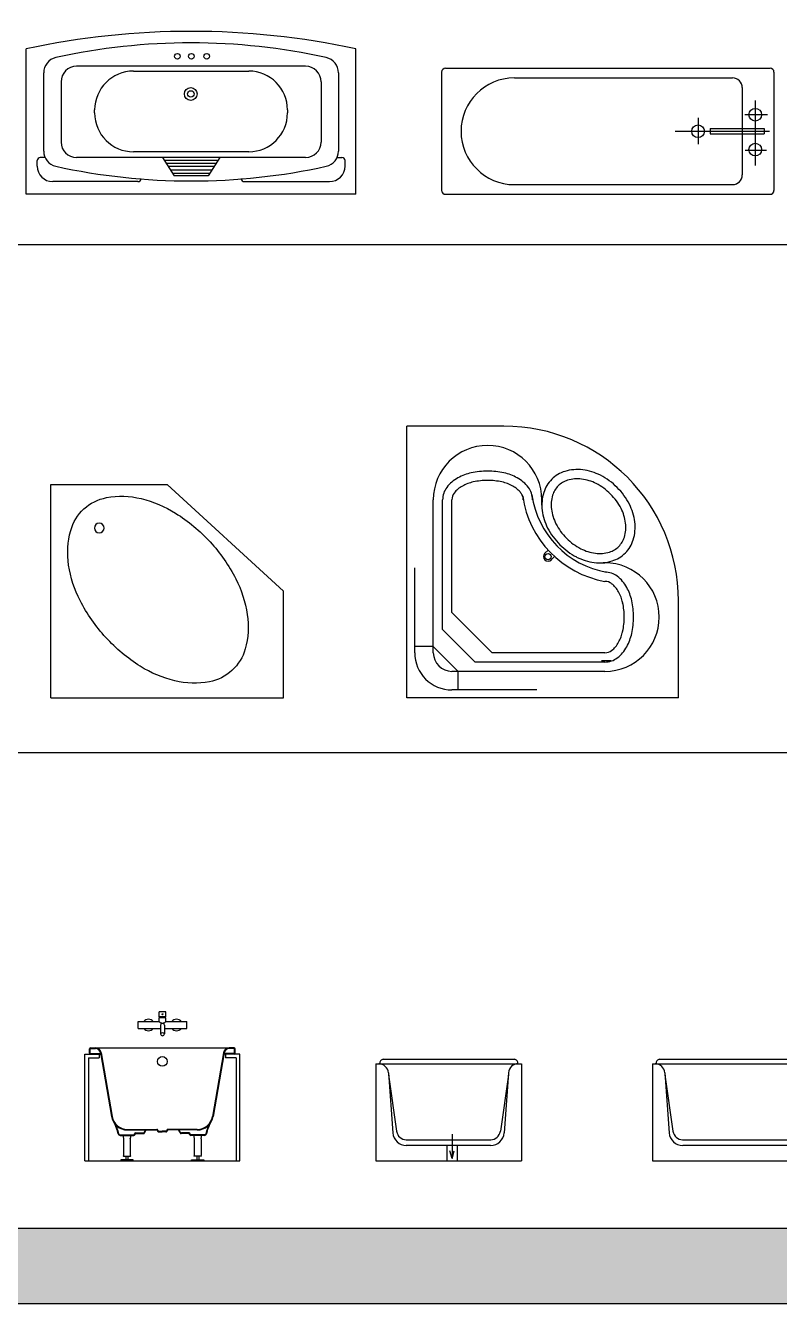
# Model space of a CAD drawing. Header units: millimetres. Extents: x 4994 to 37440, y 17304 to 30205.
# Drawn here: x 10584 to 14472, y 17304 to 23892 of the extents above; entities that cross this region are included whole.
import ezdxf

# ---------------------------------------------------------------- set-up
doc = ezdxf.new("R2010")
doc.units = ezdxf.units.MM
doc.layers.add('www.cad-blocks.net', color=7, linetype='Continuous')

# ---------------------------------------------------------------- blocks, each defined once
blk = doc.blocks.new('A$C5D6C675C')
for p, q in [((0, 1.1), (1.2, 1.1)), ((0, 1.1), (0, 0)), ((1.2, 1.1), (1.2, 0.55)), ((0.6, 0), (1.2, 0.55)), ((0, 0), (0.6, 0))]:
    blk.add_line(p, q)
blk.add_lwpolyline([(0.1712, 0.1268, 0.139889), (0.2876, 0.0686, 0.107118), (0.4663, 0.0735, 0.079812), (0.6439, 0.1486, 0.067459), (0.8218, 0.2967, 0.067459), (0.9539, 0.4868, 0.079812), (1.0133, 0.6702, 0.107118), (1.0027, 0.8487, 0.139889), (0.9345, 0.9596, 0.139889), (0.8181, 1.0178, 0.107118), (0.6394, 1.0129, 0.079812), (0.4618, 0.9378, 0.067459), (0.2839, 0.7897, 0.067459), (0.1518, 0.5996, 0.079812), (0.0924, 0.4162, 0.107118), (0.103, 0.2377, 0.139889)], format="xyb", close=True)
blk.add_circle((0.25, 0.225), 0.025)
blk = doc.blocks.new('A$C0DC32CAC')
for p, q in [((0, 0), (0, 1.4)), ((0.5, 1.4), (0, 1.4)), ((0.136, 0.232), (0.136, 1.021)), ((0.184, 0.3518), (0.184, 1.021)), ((0.232, 0.4395), (0.232, 1.021)), ((0.6956, 0.9934), (0.6956, 1.021)), ((0.7275, 0.7614), (0.7105, 0.7444)), ((0.7614, 0.7275), (0.7444, 0.7105)), ((0.04, 0.232), (0.04, 0.6704)), ((0.9934, 0.6956), (1.021, 0.6956)), ((1.4, 0), (1.4, 0.5)), ((0.232, 0.4395), (0.4395, 0.232)), ((0.184, 0.3518), (0.3518, 0.184)), ((0.136, 0.264), (0.04, 0.264)), ((0.136, 0.264), (0.264, 0.136)), ((1.021, 0.232), (0.4395, 0.232)), ((1.021, 0.136), (0.232, 0.136)), ((0.264, 0.04), (0.264, 0.136)), ((1.021, 0.184), (0.3518, 0.184)), ((1.0024, 0.192), (1.0504, 0.192)), ((1.4, 0), (0, 0)), ((0.6704, 0.04), (0.232, 0.04))]:
    blk.add_line(p, q)
blk.add_circle((0.7275, 0.7275), 0.016)
for centre, radius, start, end in [((0.5, 0.5), 0.9, 0, 90), ((0.4158, 1.021), 0.2798, 0, 180), ((0.349, 0.9746), 0.1807, 118.41494, 142.56252), ((0.3893, 0.9001), 0.2654, 102.63151, 118.41494), ((0.4158, 0.7817), 0.3867, 90, 102.63151), ((0.4158, 0.7817), 0.3387, 90, 102.63151), ((0.4158, 0.7817), 0.3867, 77.36849, 90), ((0.4158, 0.7817), 0.3387, 77.36849, 90), ((0.4423, 0.9001), 0.2654, 61.58506, 77.36849), ((0.4826, 0.9746), 0.1807, 37.43748, 61.58506), ((0.8622, 1.0101), 0.164, 135, 163.03991), ((0.8622, 1.0101), 0.164, 106.96009, 135), ((0.8622, 1.0101), 0.116, 106.96009, 135), ((0.8788, 0.9554), 0.2211, 82.87274, 106.96009), ((0.8788, 0.9554), 0.1731, 82.87274, 106.96009), ((0.8722, 0.9024), 0.2266, 62.85583, 82.87274), ((0.8722, 0.9024), 0.2746, 62.85583, 82.87274), ((0.8404, 0.8404), 0.3443, 45, 62.85583), ((0.2884, 1.021), 0.1044, 142.56252, 180), ((0.2884, 1.021), 0.0564, 142.56252, 180), ((0.349, 0.9746), 0.1327, 118.41494, 142.56252), ((0.3893, 0.9001), 0.2174, 102.63151, 118.41494), ((0.4423, 0.9001), 0.2174, 61.58506, 77.36849), ((0.4826, 0.9746), 0.1327, 37.43748, 61.58506), ((0.5433, 1.021), 0.0564, 0, 37.43748), ((0.5433, 1.021), 0.1044, 0, 37.43748), ((0.9168, 0.9934), 0.2211, 163.03991, 187.12726), ((0.8622, 1.0101), 0.116, 135, 163.03991), ((0.8404, 0.8404), 0.2963, 45, 62.85583), ((0.8404, 0.8404), 0.3443, 27.14417, 45), ((1.1121, 1.1121), 0.5205, 188.1194, 259.91716), ((1.1121, 1.1121), 0.4725, 188.1194, 259.91716), ((0.9168, 0.9934), 0.1731, 163.03991, 187.12726), ((0.8404, 0.8404), 0.2963, 27.14417, 45), ((0.9024, 0.8722), 0.2746, 7.12726, 27.14417), ((0.9698, 1), 0.2746, 187.12726, 207.14417), ((0.9698, 1), 0.2266, 187.12726, 207.14417), ((0.9024, 0.8722), 0.2266, 7.12726, 27.14417), ((1.0319, 1.0319), 0.3443, 207.14417, 225), ((1.0319, 1.0319), 0.2963, 207.14417, 225), ((0.9554, 0.8788), 0.1731, 343.03991, 7.12726), ((0.9554, 0.8788), 0.2211, 343.03991, 7.12726), ((1.0319, 1.0319), 0.2963, 225, 242.85583), ((1.0101, 0.8622), 0.116, 315, 343.03991), ((1.0101, 0.8622), 0.164, 315, 343.03991), ((0.7275, 0.7275), 0.024, 135, 315), ((1.0319, 1.0319), 0.3443, 225, 242.85583), ((1, 0.9698), 0.2746, 242.85583, 262.87274), ((1, 0.9698), 0.2266, 242.85583, 262.87274), ((0.9934, 0.9168), 0.1731, 262.87274, 286.96009), ((1.0101, 0.8622), 0.116, 286.96009, 315), ((1.0101, 0.8622), 0.164, 286.96009, 315), ((0.9934, 0.9168), 0.2211, 262.87274, 286.96009), ((1.021, 0.4158), 0.2798, 270, 90), ((1.021, 0.5433), 0.1044, 52.56252, 90), ((1.021, 0.5433), 0.0564, 52.56252, 90), ((0.9746, 0.4826), 0.1807, 28.41494, 52.56252), ((0.9746, 0.4826), 0.1327, 28.41494, 52.56252), ((0.9001, 0.4423), 0.2174, 12.63151, 28.41494), ((0.9001, 0.4423), 0.2654, 12.63151, 28.41494), ((0.7817, 0.4158), 0.3387, 0, 12.63151), ((0.7817, 0.4158), 0.3867, 0, 12.63151), ((0.7817, 0.4158), 0.3387, 347.36849, 0), ((0.7817, 0.4158), 0.3867, 347.36849, 0), ((0.9001, 0.3893), 0.2174, 331.58506, 347.36849), ((0.9001, 0.3893), 0.2654, 331.58506, 347.36849), ((0.9746, 0.349), 0.1327, 307.43748, 331.58506), ((0.232, 0.232), 0.192, 180, 270), ((0.232, 0.232), 0.096, 180, 270), ((1.021, 0.2884), 0.0564, 270, 307.43748), ((1.021, 0.2884), 0.1044, 270, 307.43748), ((0.9746, 0.349), 0.1807, 307.43748, 331.58506)]:
    blk.add_arc(centre, radius, start, end)
blk = doc.blocks.new('A$C7DB10E3E')
for p, q in [((0, 0), (0, 0.75)), ((1.7, 0), (1.7, 0.75)), ((1.4404, 0.66), (0.2596, 0.66)), ((0.09, 0.375), (0.09, 0.6268)), ((0.5528, 0.6351), (1.1472, 0.6351)), ((1.61, 0.6268), (1.61, 0.375)), ((0.1796, 0.58), (0.1796, 0.375)), ((1.5204, 0.58), (1.5204, 0.375)), ((0.3528, 0.4193), (0.3528, 0.4351)), ((1.3472, 0.4351), (1.3472, 0.4193)), ((0.09, 0.2228), (0.09, 0.375)), ((0.1796, 0.375), (0.1796, 0.2696)), ((1.5204, 0.375), (1.5204, 0.2696)), ((1.61, 0.375), (1.61, 0.2228)), ((1.1472, 0.2193), (0.5528, 0.2193)), ((0.0564, 0.1456), (0.0564, 0.1736)), ((0.0972, 0.1896), (0.0724, 0.1896)), ((1.4404, 0.1896), (0.2596, 0.1896)), ((0.7019, 0.1896), (0.7621, 0.0949)), ((0.9888, 0.1749), (0.7112, 0.1749)), ((0.9786, 0.1589), (0.7214, 0.1589)), ((0.9684, 0.1429), (0.7316, 0.1429)), ((0.9981, 0.1896), (0.9379, 0.0949)), ((1.6028, 0.1896), (1.6276, 0.1896)), ((1.6436, 0.1456), (1.6436, 0.1736)), ((0.9567, 0.1245), (0.7433, 0.1245)), ((0.9456, 0.1069), (0.7544, 0.1069)), ((0.9379, 0.0949), (0.7621, 0.0949)), ((1.7, 0), (0, 0)), ((0.5755, 0.0656), (0.1364, 0.0656)), ((1.1245, 0.0656), (1.5636, 0.0656))]:
    blk.add_line(p, q)
for centre, radius in [((0.7795, 0.7117), 0.0144), ((0.8515, 0.7117), 0.0144), ((0.9307, 0.7117), 0.0144), ((0.8483, 0.5173), 0.0328), ((0.8483, 0.5173), 0.0168)]:
    blk.add_circle(centre, radius)
for centre, radius, start, end in [((0.85, -3.2189), 4.0589, 77.91182, 102.08818), ((0.85, -2.4599), 3.2407, 77.576, 102.424), ((0.17, 0.6268), 0.08, 102.424, 180), ((0.2596, 0.58), 0.08, 90, 180), ((1.4404, 0.58), 0.08, 0, 90), ((1.53, 0.6268), 0.08, 0, 77.576), ((0.5528, 0.4351), 0.2, 90, 180), ((1.1472, 0.4351), 0.2, 0, 90), ((0.5528, 0.4193), 0.2, 180, 270), ((1.1472, 0.4193), 0.2, 270, 0), ((0.2596, 0.2696), 0.08, 180, 270), ((1.4404, 0.2696), 0.08, 270, 0), ((0.17, 0.2228), 0.08, 180, 257.576), ((1.53, 0.2228), 0.08, 282.424, 0), ((0.0724, 0.1736), 0.016, 90, 180), ((0.1364, 0.1456), 0.08, 180, 270), ((0.85, 3.3095), 3.2407, 257.576, 282.424), ((1.5636, 0.1456), 0.08, 270, 0), ((1.6276, 0.1736), 0.016, 0, 90), ((0.5755, 0.0816), 0.016, 270, 0), ((1.1245, 0.0816), 0.016, 180, 270)]:
    blk.add_arc(centre, radius, start, end)
blk = doc.blocks.new('A$C4EAA22BC')
for p, q in [((0, 0.63), (0, 0.02)), ((0.02, 0.65), (1.6935, 0.65)), ((0.375, 0.6), (1.5, 0.6)), ((1.7135, 0.63), (1.7135, 0.02)), ((1.55, 0.55), (1.55, 0.1)), ((1.6166, 0.4838), (1.6166, 0.1492)), ((1.5631, 0.4108), (1.6805, 0.4108)), ((1.3219, 0.3943), (1.3219, 0.2583)), ((1.3837, 0.3391), (1.3837, 0.3124)), ((1.3837, 0.3391), (1.6621, 0.3391)), ((1.6621, 0.3391), (1.6621, 0.3124)), ((1.2032, 0.325), (1.6901, 0.325)), ((1.3837, 0.3124), (1.6621, 0.3124)), ((1.5652, 0.2273), (1.6745, 0.2273)), ((0.375, 0.05), (1.5, 0.05)), ((0.02, 0), (1.6935, 0))]:
    blk.add_line(p, q)
for centre in [(1.6166, 0.4103), (1.3219, 0.325), (1.6166, 0.2308)]:
    blk.add_circle(centre, 0.0327)
for centre, radius, start, end in [((0.02, 0.63), 0.02, 90, 180), ((0.375, 0.325), 0.275, 90, 270), ((1.5, 0.55), 0.05, 0, 90), ((1.6935, 0.63), 0.02, 0, 90), ((1.5, 0.1), 0.05, 270, 0), ((0.02, 0.02), 0.02, 180, 270), ((1.6935, 0.02), 0.02, 270, 0)]:
    blk.add_arc(centre, radius, start, end)
blk = doc.blocks.new('A$C71B21D26')
for p, q in [((0.4186, 0.7675), (0.3836, 0.7675)), ((0.3836, 0.7425), (0.3836, 0.7675)), ((0.4186, 0.7425), (0.3836, 0.7425)), ((0.4186, 0.7375), (0.3836, 0.7375)), ((0.3836, 0.7175), (0.3836, 0.7375)), ((0.3856, 0.7375), (0.3856, 0.7425)), ((0.4166, 0.7375), (0.4166, 0.7425)), ((0.4186, 0.7425), (0.4186, 0.7675)), ((0.4186, 0.7175), (0.4186, 0.7375)), ((0.2761, 0.6825), (0.2761, 0.7175)), ((0.2761, 0.7175), (0.3836, 0.7175)), ((0.2761, 0.6825), (0.3911, 0.6825)), ((0.3911, 0.6983), (0.3911, 0.6542)), ((0.4111, 0.6983), (0.4111, 0.6542)), ((0.4111, 0.6825), (0.5261, 0.6825)), ((0.4186, 0.7175), (0.5261, 0.7175)), ((0.5261, 0.6825), (0.5261, 0.7175)), ((0, 0), (0, 0.55)), ((0, 0.55), (0.0737, 0.55)), ((0.02, 0.53), (0.02, 0)), ((0.02, 0.53), (0.0737, 0.53)), ((0.025, 0.555), (0.025, 0.577)), ((0.028, 0.555), (0.028, 0.577)), ((0.03, 0.582), (0.0546, 0.582)), ((0.03, 0.579), (0.0546, 0.579)), ((0.03, 0.553), (0.0818, 0.553)), ((0.03, 0.55), (0.0824, 0.55)), ((0.0546, 0.582), (0.7454, 0.582)), ((0.0737, 0.55), (0.0737, 0.53)), ((0.0813, 0.5565), (0.1383, 0.2282)), ((0.0842, 0.557), (0.1413, 0.2287)), ((0.7158, 0.557), (0.6587, 0.2287)), ((0.7187, 0.5565), (0.6617, 0.2282)), ((0.77, 0.55), (0.7176, 0.55)), ((0.77, 0.553), (0.7182, 0.553)), ((0.8, 0.55), (0.7263, 0.55)), ((0.7263, 0.55), (0.7263, 0.53)), ((0.78, 0.53), (0.7263, 0.53)), ((0.77, 0.582), (0.7454, 0.582)), ((0.77, 0.579), (0.7454, 0.579)), ((0.772, 0.555), (0.772, 0.577)), ((0.775, 0.555), (0.775, 0.577)), ((0.78, 0.53), (0.78, 0)), ((0.8, 0), (0.8, 0.55)), ((0.1811, 0.1337), (0.2557, 0.1337)), ((0.2201, 0.162), (0.3711, 0.162)), ((0.2201, 0.159), (0.3711, 0.159)), ((0.2557, 0.1337), (0.2565, 0.1382)), ((0.2591, 0.1357), (0.2594, 0.1377)), ((0.2624, 0.1432), (0.3012, 0.1432)), ((0.2624, 0.1402), (0.303, 0.1402)), ((0.3065, 0.1464), (0.3132, 0.159)), ((0.3083, 0.1434), (0.3166, 0.159)), ((0.3739, 0.1572), (0.376, 0.1525)), ((0.3766, 0.1585), (0.3787, 0.1538)), ((0.3814, 0.152), (0.4, 0.152)), ((0.3814, 0.149), (0.4, 0.149)), ((0.4186, 0.152), (0.4, 0.152)), ((0.4186, 0.149), (0.4, 0.149)), ((0.4234, 0.1585), (0.4213, 0.1538)), ((0.4261, 0.1572), (0.424, 0.1525)), ((0.5799, 0.162), (0.4289, 0.162)), ((0.5799, 0.159), (0.4289, 0.159)), ((0.4917, 0.1434), (0.4834, 0.159)), ((0.4935, 0.1464), (0.4868, 0.159)), ((0.5376, 0.1402), (0.497, 0.1402)), ((0.5376, 0.1432), (0.4988, 0.1432)), ((0.5409, 0.1357), (0.5406, 0.1377)), ((0.5443, 0.1337), (0.5435, 0.1382)), ((0.6189, 0.1337), (0.5443, 0.1337)), ((0.1819, 0.1307), (0.2532, 0.1307)), ((0.2002, 0.1137), (0.2002, 0.0271)), ((0.235, 0.1137), (0.235, 0.0271)), ((0.6181, 0.1307), (0.5468, 0.1307)), ((0.565, 0.1137), (0.565, 0.0271)), ((0.5998, 0.1137), (0.5998, 0.0271)), ((0, 0), (0.8, 0)), ((0.2492, 0.004), (0.1859, 0.004)), ((0.1859, 0.004), (0.1859, 0)), ((0.1859, 0), (0.2492, 0)), ((0.2002, 0.0235), (0.235, 0.0235)), ((0.2126, 0.0235), (0.2126, 0.004)), ((0.2226, 0.0235), (0.2226, 0.004)), ((0.2492, 0), (0.2492, 0.004)), ((0.5508, 0.004), (0.6141, 0.004)), ((0.5508, 0), (0.5508, 0.004)), ((0.6141, 0), (0.5508, 0)), ((0.5998, 0.0235), (0.565, 0.0235)), ((0.5774, 0.0235), (0.5774, 0.004)), ((0.5874, 0.0235), (0.5874, 0.004)), ((0.6141, 0.004), (0.6141, 0))]:
    blk.add_line(p, q)
for centre, radius in [((0.4011, 0.755), 0.0025), ((0.4, 0.512), 0.025)]:
    blk.add_circle(centre, radius)
for centre, radius, start, end in [((0.3286, 0.7), 0.03, 35.68533, 144.31467), ((0.4736, 0.7), 0.03, 35.68533, 144.31467), ((0.3286, 0.7), 0.03, 215.68533, 324.31467), ((0.4011, 0.7336), 0.0238, 222.63143, 317.36857), ((0.4011, 0.6983), 0.01, 0, 180), ((0.4011, 0.6465), 0.0126, 37.75139, 142.24861), ((0.4736, 0.7), 0.03, 215.68533, 324.31467), ((0.4011, 0.6542), 0.01, 180, 0), ((0.03, 0.577), 0.005, 90, 180), ((0.03, 0.555), 0.005, 180, 270), ((0.03, 0.577), 0.002, 90, 180), ((0.03, 0.555), 0.002, 180, 270), ((0.0546, 0.552), 0.03, 9.57032, 90), ((0.0546, 0.552), 0.027, 9.57032, 90), ((0.7454, 0.552), 0.03, 90, 170.42968), ((0.7454, 0.552), 0.027, 90, 170.42968), ((0.77, 0.577), 0.005, 0, 90), ((0.77, 0.577), 0.002, 0, 90), ((0.77, 0.555), 0.002, 270, 0), ((0.77, 0.555), 0.005, 270, 0), ((0.2201, 0.242), 0.083, 189.57032, 270), ((0.2201, 0.242), 0.08, 189.57032, 270), ((-0.0218, 0.0998), 0.2008, 11.13561, 29.21091), ((0.5799, 0.242), 0.08, 270, 350.42968), ((0.5799, 0.242), 0.083, 270, 350.42968), ((0.8218, 0.0998), 0.2008, 150.78909, 168.86439), ((-0.0218, 0.0998), 0.1978, 11.36244, 29.21091), ((0.1819, 0.1407), 0.01, 191.36244, 270), ((0.1811, 0.1397), 0.006, 191.13561, 270), ((0.2532, 0.1367), 0.006, 270, 350.53002), ((0.2624, 0.1372), 0.006, 90, 170.53002), ((0.2624, 0.1372), 0.003, 90, 170.53002), ((0.3012, 0.1492), 0.006, 270, 331.81938), ((0.303, 0.1462), 0.006, 270, 331.81938), ((0.3711, 0.156), 0.006, 24.16306, 90), ((0.3711, 0.156), 0.003, 24.16306, 90), ((0.3814, 0.155), 0.006, 204.16306, 270), ((0.3814, 0.155), 0.003, 204.16306, 270), ((0.4186, 0.155), 0.003, 270, 335.83694), ((0.4186, 0.155), 0.006, 270, 335.83694), ((0.4289, 0.156), 0.006, 90, 155.83694), ((0.4289, 0.156), 0.003, 90, 155.83694), ((0.497, 0.1462), 0.006, 208.18062, 270), ((0.4988, 0.1492), 0.006, 208.18062, 270), ((0.5376, 0.1372), 0.006, 9.46998, 90), ((0.5376, 0.1372), 0.003, 9.46998, 90), ((0.5468, 0.1367), 0.006, 189.46998, 270), ((0.6181, 0.1407), 0.01, 270, 348.63756), ((0.6189, 0.1397), 0.006, 270, 348.86439), ((0.8218, 0.0998), 0.1978, 150.78909, 168.63756), ((0.5238, 0.1947), 0.3336, 191.06355, 194.05624), ((-0.0886, 0.1947), 0.3336, 345.94376, 348.93645), ((0.8886, 0.1947), 0.3336, 191.06355, 194.05624), ((0.2762, 0.1947), 0.3336, 345.94376, 348.93645), ((0.2002, 0.0253), 0.00177, 90, 270), ((0.235, 0.0253), 0.00177, 270, 90), ((0.565, 0.0253), 0.00177, 90, 270), ((0.5998, 0.0253), 0.00177, 270, 90)]:
    blk.add_arc(centre, radius, start, end)
blk = doc.blocks.new('A$C4E251603')
at = {"color": 0}
for p, q in [((0, 0.5), (0.75, 0.5005)), ((0, 0.5), (0.0141, 0.5)), ((0, 0.5), (0, 0)), ((0.037, 0.523), (0.7145, 0.523)), ((0.7337, 0.5005), (0.75, 0.5005)), ((0.75, 0.5005), (0.75, 0)), ((0.064, 0.4536), (0.0867, 0.1437)), ((0.064, 0.4428), (0.1065, 0.1521)), ((0.6835, 0.4428), (0.6413, 0.1521)), ((0.6838, 0.4542), (0.6611, 0.1437)), ((0.3923, 0.1366), (0.3923, 0.0109)), ((0.1561, 0.1087), (0.5917, 0.1087)), ((0.5913, 0.0788), (0.1565, 0.0788)), ((0.366, 0.0747), (0.366, 0)), ((0.4193, 0.0747), (0.4193, 0)), ((0.3923, 0.0109), (0.3813, 0.051)), ((0.3923, 0.0109), (0.4032, 0.051)), ((0, 0), (0.75, 0))]:
    blk.add_line(p, q, dxfattribs=at)
for centre, radius, start, end in [((0.0141, 0.45), 0.05, 4.18005, 90), ((0.0396, 0.5036), 0.0196, 95.6177, 191.89977), ((0.7337, 0.4505), 0.05, 90, 175.81995), ((0.7117, 0.5036), 0.0196, 349.29752, 84.3823), ((0.1565, 0.1488), 0.07, 184.18005, 270), ((0.1561, 0.1587), 0.05, 187.51008, 270), ((0.5913, 0.1488), 0.07, 270, 355.81995), ((0.5917, 0.1587), 0.05, 270, 352.48992)]:
    blk.add_arc(centre, radius, start, end, dxfattribs=at)
blk = doc.blocks.new('A$C4D0E30AD')
at = {"color": 0}
for p, q in [((0, 0.5), (0.8034, 0.5003)), ((0, 0.5), (0, 0)), ((0, 0.5), (0.0141, 0.5)), ((0.037, 0.523), (0.8034, 0.523)), ((1.5698, 0.523), (0.8034, 0.523)), ((1.6068, 0.5), (0.8034, 0.5003)), ((1.6068, 0.5), (1.5926, 0.5)), ((1.6068, 0.5), (1.6068, 0)), ((0.064, 0.4536), (0.0867, 0.1437)), ((0.064, 0.4428), (0.1065, 0.1521)), ((1.5428, 0.4428), (1.5003, 0.1521)), ((1.5428, 0.4536), (1.5201, 0.1437)), ((0.1561, 0.1087), (0.8034, 0.1087)), ((0.8034, 0.0788), (0.1565, 0.0788)), ((1.4507, 0.1087), (0.8034, 0.1087)), ((0.8034, 0.0788), (1.4503, 0.0788))]:
    blk.add_line(p, q, dxfattribs=at)
at = {"color": 7}
blk.add_line((0, 0), (1.6068, 0), dxfattribs=at)
at = {"color": 0}
for centre, radius, start, end in [((0.0141, 0.45), 0.05, 4.18005, 90), ((0.0396, 0.5036), 0.0196, 95.6177, 191.89977), ((1.5926, 0.45), 0.05, 90, 175.81995), ((1.5671, 0.5036), 0.0196, 348.10023, 84.3823), ((0.1565, 0.1488), 0.07, 184.18005, 270), ((0.1561, 0.1587), 0.05, 187.51008, 270), ((1.4503, 0.1488), 0.07, 270, 355.81995), ((1.4507, 0.1587), 0.05, 270, 352.48992)]:
    blk.add_arc(centre, radius, start, end, dxfattribs=at)
blk = doc.blocks.new('A$C417D7955')
at = {"color": 7}
blk.add_blockref('A$C4D0E30AD', (0, 0), dxfattribs=at)
blk = doc.blocks.new('FORMAT')
at = {"layer": 'www.cad-blocks.net', "true_color": 0x546d8e}
h = blk.add_hatch(color=155, dxfattribs=at)
h.set_gradient(color1=(68, 68, 68), color2=(84, 109, 142), tint=1)
h.paths.add_polyline_path([(7231.1, 17691.3), (7231.1, 17303.6), (37440.3, 17303.6), (37440.3, 17691.3)])
at = {"layer": 'www.cad-blocks.net', "color": 155, "true_color": 0x546d8e}
for p, q in [((7231.1, 22763), (37440.3, 22763)), ((7231.1, 20144.1), (37440.3, 20144.1)), ((7231.1, 17691.3), (37440.3, 17691.3)), ((7231.1, 17691.3), (37440.3, 17691.3)), ((7231.1, 17691.3), (37440.3, 17691.3)), ((7231.1, 17691.3), (37440.3, 17691.3)), ((7231.1, 17303.6), (37440.3, 17303.6))]:
    blk.add_line(p, q, dxfattribs=at)

msp = doc.modelspace()

# ---------------------------------------------------------------- block references
at = {"color": 7, "xscale": 1000, "yscale": 1000, "zscale": 1000}
for name, p in [('A$C7DB10E3E', (10588, 23021.6)), ('A$C4EAA22BC', (12729.9, 23021.6)), ('A$C0DC32CAC', (12551, 20426.3)), ('A$C71B21D26', (10889.7, 18039.1)), ('A$C4E251603', (12391.2, 18039.1)), ('A$C417D7955', (13816.2, 18039.1))]:
    msp.add_blockref(name, p, dxfattribs=at)
at = {"color": 7, "xscale": -1000, "yscale": 1000, "zscale": 1000, "rotation": 180}
msp.add_blockref('A$C5D6C675C', (10714.3, 21526.3), dxfattribs=at)
at = {"layer": 'www.cad-blocks.net'}
msp.add_blockref('FORMAT', (0, 0), dxfattribs=at)

doc.saveas('drawing.dxf')
